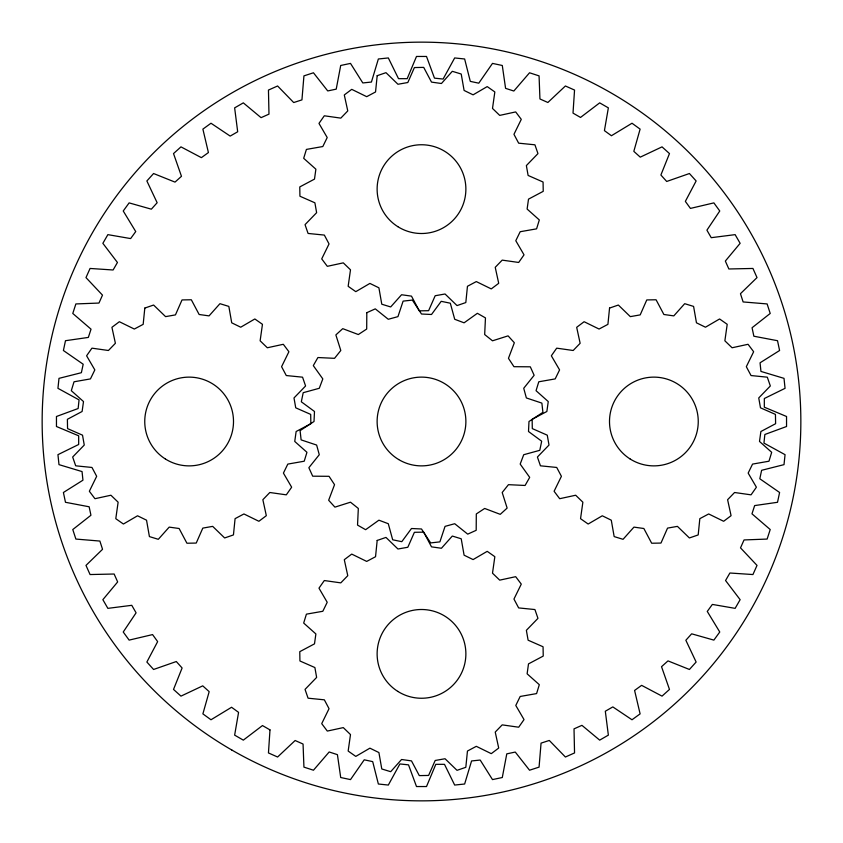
<?xml version="1.0" encoding="UTF-8"?>
<svg xmlns="http://www.w3.org/2000/svg" width="843" height="843" viewBox="0 0 843 843"><rect width="100%" height="100%" fill="white"/><g stroke="black" fill="none" stroke-linecap="round" stroke-linejoin="round"><path stroke-width="1.26" d="M366.81 312.69L366.694 329.044L358.328 334.545L342.743 328.654L335.862 334.913L340.804 350.498L334.545 358.328L317.906 357.537L313.301 365.62L322.816 378.907L319.276 388.286L303.206 392.68L301.32 401.795L314.492 411.489L314.017 421.5L300.087 430.647L301.12 439.888L316.631 445.051L319.276 454.714L308.854 467.717L312.69 476.19L329.044 476.306L334.545 484.672L328.654 500.257L334.913 507.138L350.498 502.196L358.328 508.455L357.537 525.094L365.62 529.699L378.907 520.184L388.286 523.724L392.68 539.794L401.795 541.68L411.489 528.508L421.5 528.982L430.647 542.913L439.888 541.88L445.051 526.369L454.714 523.724L467.717 534.146L476.19 530.31L476.306 513.956L484.672 508.455L500.257 514.346L507.138 508.087L502.196 492.502L508.455 484.672L525.094 485.463L529.699 477.38L520.184 464.093L523.724 454.714L539.794 450.32L541.68 441.205L528.508 431.511L528.982 421.5L542.913 412.353L541.88 403.112L526.369 397.949L523.724 388.286L534.146 375.283L530.31 366.81L513.956 366.694L508.455 358.328L514.346 342.743L508.087 335.862L492.502 340.804L484.672 334.545L485.463 317.906L477.38 313.301L464.093 322.816L454.714 319.276L450.32 303.206L441.205 301.32L431.511 314.492L421.5 314.017L412.353 300.087L403.112 301.12L397.949 316.631L388.286 319.276L375.283 308.854L366.81 312.69M269.992 729.89L268.453 752.936L277.6 757.014L295.134 740.512L303.059 744.042L303.933 767.119L313.459 770.217L329.17 751.977L337.421 754.654L340.709 777.52L350.509 779.596L364.229 759.817L372.701 761.619L378.359 784.011L388.328 785.054L399.898 763.948L408.518 764.854L416.495 786.54L426.505 786.54L435.81 764.327L444.482 764.327L454.672 785.054L464.641 784.011L471.574 760.955L480.194 760.049L492.491 779.596L502.291 777.52L506.78 753.863L515.263 752.061L529.541 770.217L539.067 767.119L541.058 743.126L549.299 740.449L565.4 757.014L574.547 752.936L574.02 728.868L581.933 725.338L599.679 740.133L608.361 735.128L605.316 711.239L612.819 706.908L632.008 719.764L640.111 713.873L634.589 690.438L641.607 685.348L662.029 696.128L669.479 689.426L661.534 666.697L667.983 660.891L689.426 669.479L696.128 662.029L685.854 640.259L691.65 633.82L713.873 640.111L719.764 632.008L707.266 611.428L712.367 604.42L735.128 608.361L740.133 599.679L725.56 580.521L729.89 573.008L752.936 574.547L757.014 565.4L740.512 547.866L744.042 539.941L767.119 539.067L770.217 529.541L751.977 513.83L754.654 505.579L777.52 502.291L779.596 492.491L759.817 478.771L761.619 470.299L784.011 464.641L785.054 454.672L763.948 443.102L764.854 434.482L786.54 426.505L786.54 416.495L764.327 407.19L764.327 398.518L785.054 388.328L784.011 378.359L760.955 371.426L760.049 362.806L779.596 350.509L777.52 340.709L753.863 336.22L752.061 327.737L770.217 313.459L767.119 303.933L743.126 301.942L740.449 293.701L757.014 277.6L752.936 268.453L728.868 268.98L725.338 261.067L740.133 243.321L735.128 234.639L711.239 237.684L706.908 230.181L719.764 210.992L713.873 202.889L690.438 208.411L685.348 201.393L696.128 180.971L689.426 173.521L666.697 181.466L660.891 175.017L669.479 153.574L662.029 146.872L640.259 157.146L633.82 151.35L640.111 129.127L632.008 123.236L611.428 135.734L604.42 130.633L608.361 107.872L599.679 102.867L580.521 117.44L573.008 113.11L574.547 90.064L565.4 85.986L547.866 102.488L539.941 98.958L539.067 75.881L529.541 72.783L513.83 91.023L505.579 88.346L502.291 65.48L492.491 63.404L478.771 83.183L470.299 81.381L464.641 58.989L454.672 57.946L443.102 79.052L434.482 78.146L426.505 56.46L416.495 56.46L407.19 78.673L398.518 78.673L388.328 57.946L378.359 58.989L371.426 82.045L362.806 82.951L350.509 63.404L340.709 65.48L336.22 89.137L327.737 90.939L313.459 72.783L303.933 75.881L301.942 99.874L293.701 102.551L277.6 85.986L268.453 90.064L268.98 114.132L261.067 117.662L243.321 102.867L234.639 107.872L237.684 131.761L230.181 136.092L210.992 123.236L202.889 129.127L208.411 152.562L201.393 157.652L180.971 146.872L173.521 153.574L181.466 176.303L175.017 182.109L153.574 173.521L146.872 180.971L157.146 202.742L151.35 209.18L129.127 202.889L123.236 210.992L135.734 231.572L130.633 238.58L107.872 234.639L102.867 243.321L117.44 262.479L113.11 269.992L90.064 268.453L85.986 277.6L102.488 295.134L98.958 303.059L75.881 303.933L72.783 313.459L91.023 329.17L88.346 337.421L65.48 340.709L63.404 350.509L83.183 364.229L81.381 372.701L58.989 378.359L57.946 388.328L79.052 399.898L78.146 408.518L56.46 416.495L56.46 426.505L78.673 435.81L78.673 444.482L57.946 454.672L58.989 464.641L82.045 471.574L82.951 480.194L63.404 492.491L65.48 502.291L89.137 506.78L90.939 515.263L72.783 529.541L75.881 539.067L99.874 541.058L102.551 549.299L85.986 565.4L90.064 574.547L114.132 574.02L117.662 581.933L102.867 599.679L107.872 608.361L131.761 605.316L136.092 612.819L123.236 632.008L129.127 640.111L152.562 634.589L157.652 641.607L146.872 662.029L153.574 669.479L176.303 661.534L182.109 667.983L173.521 689.426L180.971 696.128L202.742 685.854L209.18 691.65L202.889 713.873L210.992 719.764L231.572 707.266L238.58 712.367L234.639 735.128L243.321 740.133L262.479 725.56L269.992 729.89M144.806 308.074L143.173 324.344L134.322 329.044L119.358 321.72L111.919 327.316L115.396 343.291L108.431 350.498L91.94 348.159L86.597 355.788L94.837 369.908L90.443 378.907L74.026 381.784L71.307 390.688L83.51 401.563L82.108 411.489L67.387 419.298L67.556 428.602L82.519 435.178L84.258 445.051L72.667 457.022L75.691 465.821L91.961 467.454L96.671 476.306L89.347 491.269L94.943 498.708L110.918 495.231L118.125 502.196L115.786 518.687L123.415 524.03L137.535 515.79L146.534 520.184L149.411 536.591L158.305 539.32L169.19 527.117L179.116 528.508L186.925 543.229L196.229 543.071L202.805 528.108L212.678 526.369L224.649 537.96L233.448 534.926L235.081 518.656L243.933 513.956L258.896 521.28L266.325 515.684L262.858 499.709L269.813 492.502L286.314 494.841L291.657 487.212L283.417 473.092L287.811 464.093L304.218 461.216L306.947 452.312L294.744 441.437L296.135 431.511L310.856 423.702L310.698 414.398L295.735 407.822L293.996 397.949L305.587 385.978L302.553 377.179L286.283 375.546L281.583 366.694L288.907 351.731L283.311 344.292L267.326 347.769L260.129 340.804L262.458 324.313L254.839 318.97L240.719 327.21L231.72 322.816L228.843 306.409L219.939 303.68L209.053 315.883L199.138 314.492L191.329 299.771L182.025 299.929L175.449 314.892L165.576 316.631L153.605 305.04L144.806 308.074M377.179 75.691L375.546 91.961L366.694 96.671L351.731 89.347L344.292 94.943L347.769 110.918L340.804 118.125L324.313 115.786L318.97 123.415L327.21 137.535L322.816 146.534L306.409 149.411L303.68 158.305L315.883 169.19L314.492 179.116L299.771 186.925L299.929 196.229L314.892 202.805L316.631 212.678L305.04 224.649L308.074 233.448L324.344 235.081L329.044 243.933L321.72 258.896L327.316 266.325L343.291 262.858L350.498 269.813L348.159 286.314L355.788 291.657L369.908 283.417L378.907 287.811L381.784 304.218L390.688 306.947L401.563 294.744L411.489 296.135L419.298 310.856L428.602 310.698L435.178 295.735L445.051 293.996L457.022 305.587L465.821 302.553L467.454 286.283L476.306 281.583L491.269 288.907L498.708 283.311L495.231 267.326L502.196 260.129L518.687 262.458L524.03 254.839L515.79 240.719L520.184 231.72L536.591 228.843L539.32 219.939L527.117 209.053L528.508 199.138L543.229 191.329L543.071 182.025L528.108 175.449L526.369 165.576L537.96 153.605L534.926 144.806L518.656 143.173L513.956 134.322L521.28 119.358L515.684 111.919L499.709 115.396L492.502 108.431L494.841 91.94L487.212 86.597L473.092 94.837L464.093 90.443L461.216 74.026L452.312 71.307L441.437 83.51L431.511 82.108L423.702 67.387L414.398 67.556L407.822 82.519L397.949 84.258L385.978 72.667L377.179 75.691M377.179 540.447L375.546 556.717L366.694 561.417L351.731 554.093L344.292 559.689L347.769 575.674L340.804 582.871L324.313 580.542L318.97 588.161L327.21 602.281L322.816 611.28L306.409 614.157L303.68 623.061L315.883 633.947L314.492 643.862L299.771 651.671L299.929 660.975L314.892 667.551L316.631 677.424L305.04 689.395L308.074 698.194L324.344 699.827L329.044 708.678L321.72 723.642L327.316 731.081L343.291 727.604L350.498 734.569L348.159 751.06L355.788 756.403L369.908 748.163L378.907 752.557L381.784 768.974L390.688 771.693L401.563 759.49L411.489 760.892L419.298 775.613L428.602 775.444L435.178 760.481L445.051 758.742L457.022 770.333L465.821 767.309L467.454 751.039L476.306 746.329L491.269 753.653L498.708 748.057L495.231 732.082L502.196 724.875L518.687 727.214L524.03 719.585L515.79 705.465L520.184 696.466L536.591 693.589L539.32 684.695L527.117 673.81L528.508 663.884L543.229 656.075L543.071 646.771L528.108 640.195L526.369 630.322L537.96 618.351L534.926 609.552L518.656 607.919L513.956 599.067L521.28 584.104L515.684 576.675L499.709 580.142L492.502 573.187L494.841 556.686L487.212 551.343L473.092 559.583L464.093 555.189L461.216 538.782L452.312 536.053L441.437 548.256L431.511 546.865L423.702 532.144L414.398 532.302L407.822 547.265L397.949 549.004L385.978 537.413L377.179 540.447M609.552 308.074L607.919 324.344L599.067 329.044L584.104 321.72L576.675 327.316L580.142 343.291L573.187 350.498L556.686 348.159L551.343 355.788L559.583 369.908L555.189 378.907L538.782 381.784L536.053 390.688L548.256 401.563L546.865 411.489L532.144 419.298L532.302 428.602L547.265 435.178L549.004 445.051L537.413 457.022L540.447 465.821L556.717 467.454L561.417 476.306L554.093 491.269L559.689 498.708L575.674 495.231L582.871 502.196L580.542 518.687L588.161 524.03L602.281 515.79L611.28 520.184L614.157 536.591L623.061 539.32L633.947 527.117L643.862 528.508L651.671 543.229L660.975 543.071L667.551 528.108L677.424 526.369L689.395 537.96L698.194 534.926L699.827 518.656L708.678 513.956L723.642 521.28L731.081 515.684L727.604 499.709L734.569 492.502L751.06 494.841L756.403 487.212L748.163 473.092L752.557 464.093L768.974 461.216L771.693 452.312L759.49 441.437L760.892 431.511L775.613 423.702L775.444 414.398L760.481 407.822L758.742 397.949L770.333 385.978L767.309 377.179L751.039 375.546L746.329 366.694L753.653 351.731L748.057 344.292L732.082 347.769L724.875 340.804L727.214 324.313L719.585 318.97L705.465 327.21L696.466 322.816L693.589 306.409L684.695 303.68L673.81 315.883L663.884 314.492L656.075 299.771L646.771 299.929L640.195 314.892L630.322 316.631L618.351 305.04L609.552 308.074M231.825 750.028A379.35 379.35 0 0 0 800.85 421.5A379.35 379.35 0 0 0 231.825 92.972A379.35 379.35 0 0 0 231.825 750.028M398.623 459.519A44.373 44.373 0 0 0 465.873 422.301A44.373 44.373 0 0 0 400.014 382.669A44.373 44.373 0 0 0 398.623 459.519M397.791 691.386A44.373 44.373 0 0 0 465.842 655.643A44.373 44.373 0 0 0 400.868 614.589A44.373 44.373 0 0 0 397.791 691.386M165.418 459.014A44.373 44.373 0 0 0 233.469 423.27A44.373 44.373 0 0 0 168.495 382.216A44.373 44.373 0 0 0 165.418 459.014M397.791 226.641A44.373 44.373 0 0 0 465.842 190.897A44.373 44.373 0 0 0 400.868 149.843A44.373 44.373 0 0 0 397.791 226.641M630.174 459.014A44.373 44.373 0 0 0 698.215 423.27A44.373 44.373 0 0 0 633.241 382.216A44.373 44.373 0 0 0 630.174 459.014"/></g></svg>
